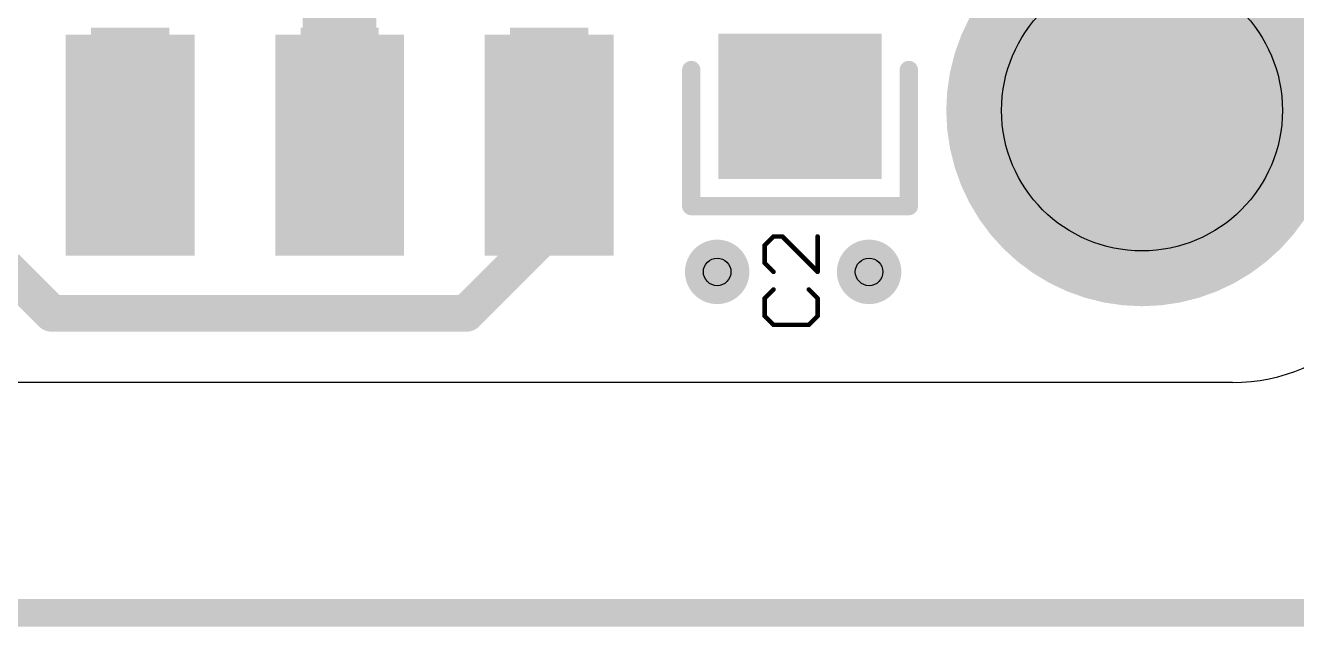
# Model space of a CAD drawing. Extents: x -17 to 51, y -3 to 114.
# Drawn here: x 29.68 to 43.71, y -2.69 to 3.94 of the extents above; entities that cross this region are included whole.
import ezdxf

# ---------------------------------------------------------------- set-up
doc = ezdxf.new("R2010")
doc.units = 0
for name, color, linetype in [('1', 22, 'CONTINUOUS'), ('16', 175, 'CONTINUOUS'), ('18', 82, 'CONTINUOUS'), ('20', 7, 'CONTINUOUS'), ('21', 253, 'CONTINUOUS'), ('25', 253, 'CONTINUOUS'), ('29', 253, 'CONTINUOUS'), ('30', 253, 'CONTINUOUS'), ('31', 253, 'CONTINUOUS'), ('44', 253, 'CONTINUOUS'), ('51', 253, 'CONTINUOUS')]:
    doc.layers.add(name, color=color, linetype=linetype)

# ---------------------------------------------------------------- blocks, each defined once
blk = doc.blocks.new('RECT')
blk.add_solid([(-0.5, -0.5), (0.5, -0.5), (-0.5, 0.5), (0.5, 0.5)])
blk = doc.blocks.new('ROUNDV')
at = {"const_width": 0.5}
blk.add_lwpolyline([(0, -0.25, 1), (0, 0.25, 1), (0, -0.25)], format="xyb", dxfattribs=at)

msp = doc.modelspace()

# ---------------------------------------------------------------- linework, layer by layer
at = {"layer": '1'}
for points, const_width in [([(33.147, 8.814), (33.147, 2.6162)], 0.8128), ([(35.306, 2.4638), (35.4584, 2.6162)], 0.4064), ([(35.306, 1.524), (35.306, 2.4638)], 0.4064), ([(34.544, 0.762), (35.306, 1.524)], 0.4064), ([(29.464, 1.27), (29.972, 0.762)], 0.4064), ([(29.972, 0.762), (34.544, 0.762)], 0.4064), ([(48.26, -2.54), (-2.54, -2.54)], 0.3048)]:
    msp.add_lwpolyline(points, dxfattribs=dict(at, const_width=const_width))
for points, const_width in [([(32.9438, 2.6162, 1), (33.3502, 2.6162)], 0.4064), ([(35.5302, 2.5444, 1), (35.3866, 2.688)], 0.2032), ([(35.4076, 2.4638, 1), (35.2044, 2.4638)], 0.2032), ([(35.2342, 2.5356, 1), (35.3778, 2.392)], 0.2032), ([(35.3778, 1.4522, 1), (35.2342, 1.5958)], 0.2032), ([(35.2044, 1.524, 1), (35.4076, 1.524)], 0.2032), ([(29.972, 0.8636, 1), (29.972, 0.6604)], 0.2032), ([(29.9002, 0.6902, 1), (30.0438, 0.8338)], 0.2032), ([(34.4722, 0.8338, 1), (34.6158, 0.6902)], 0.2032), ([(34.544, 0.6604, 1), (34.544, 0.8636)], 0.2032)]:
    msp.add_lwpolyline(points, format="xyb", dxfattribs=dict(at, const_width=const_width))
at = {"layer": '16', "const_width": 0.3048}
msp.add_lwpolyline([(50.8, -2.54), (-10.16, -2.54)], dxfattribs=at)
at = {"layer": '20'}
msp.add_line((43, 0), (2, 0), dxfattribs=at)
msp.add_arc((43, 2), 2, 270, 0, dxfattribs=at)
at = {"layer": '21', "const_width": 0.2032}
for points in [[(37.027, 1.945), (37.027, 3.445)], [(39.427, 3.445), (39.427, 1.945)], [(39.427, 1.945), (37.027, 1.945)]]:
    msp.add_lwpolyline(points, dxfattribs=at)
at = {"layer": '21', "const_width": 0.1016}
for points in [[(37.0778, 3.445, 1), (36.9762, 3.445)], [(39.4778, 3.445, 1), (39.3762, 3.445)], [(37.027, 1.9958, 1), (37.027, 1.8942)], [(36.9762, 1.945, 1), (37.0778, 1.945)], [(39.3762, 1.945, 1), (39.4778, 1.945)], [(39.427, 1.8942, 1), (39.427, 1.9958)]]:
    msp.add_lwpolyline(points, format="xyb", dxfattribs=at)
at = {"layer": '25', "const_width": 0.0508}
for points in [[(37.9336, 1.6095), (37.8361, 1.512)], [(38.031, 1.6095), (37.9336, 1.6095)], [(38.4208, 1.2197), (38.031, 1.6095)], [(38.4208, 1.6095), (38.4208, 1.2197)], [(37.8361, 1.512), (37.8361, 1.3171)], [(37.8361, 1.3171), (37.9336, 1.2197)], [(37.9336, 1.0248), (37.8361, 0.9273)], [(38.4208, 0.9273), (38.3234, 1.0248)], [(37.8361, 0.9273), (37.8361, 0.7324)], [(38.4208, 0.7324), (38.4208, 0.9273)], [(37.8361, 0.7324), (37.9336, 0.635)], [(38.3234, 0.635), (38.4208, 0.7324)], [(37.9336, 0.635), (38.3234, 0.635)]]:
    msp.add_lwpolyline(points, dxfattribs=at)
at = {"layer": '25', "const_width": 0.0254}
for points in [[(37.9336, 1.6222, 1), (37.9336, 1.5968)], [(37.9425, 1.6005, 1), (37.9246, 1.6185)], [(38.04, 1.6185, 1), (38.022, 1.6005)], [(38.031, 1.5968, 1), (38.031, 1.6222)], [(38.4335, 1.6095, 1), (38.4081, 1.6095)], [(37.8488, 1.512, 1), (37.8234, 1.512)], [(37.8271, 1.521, 1), (37.8451, 1.5031)], [(37.8451, 1.3261, 1), (37.8271, 1.3082)], [(37.8234, 1.3171, 1), (37.8488, 1.3171)], [(37.9246, 1.2107, 1), (37.9425, 1.2287)], [(38.4081, 1.2197, 1), (38.4335, 1.2197)], [(38.4118, 1.2107, 1), (38.4298, 1.2287)], [(37.9425, 1.0158, 1), (37.9246, 1.0338)], [(38.3323, 1.0338, 1), (38.3144, 1.0158)], [(37.8488, 0.9273, 1), (37.8234, 0.9273)], [(37.8271, 0.9363, 1), (37.8451, 0.9184)], [(38.4335, 0.9273, 1), (38.4081, 0.9273)], [(38.4118, 0.9184, 1), (38.4298, 0.9363)], [(37.8451, 0.7414, 1), (37.8271, 0.7235)], [(37.8234, 0.7324, 1), (37.8488, 0.7324)], [(38.4081, 0.7324, 1), (38.4335, 0.7324)], [(38.4298, 0.7235, 1), (38.4118, 0.7414)], [(37.9336, 0.6477, 1), (37.9336, 0.6223)], [(37.9246, 0.626, 1), (37.9425, 0.644)], [(38.3144, 0.644, 1), (38.3323, 0.626)], [(38.3234, 0.6223, 1), (38.3234, 0.6477)]]:
    msp.add_lwpolyline(points, format="xyb", dxfattribs=at)
at = {"layer": '44'}
for centre, radius in [((42, 3), 1.55), ((37.3126, 1.2192), 0.1524), ((38.989, 1.2192), 0.1524)]:
    msp.add_circle(centre, radius, dxfattribs=at)

# ---------------------------------------------------------------- block references
at = {"layer": '1', "xscale": 1.2192, "yscale": 2.2352}
for p in [(30.8356, 2.6162), (33.147, 2.6162), (35.4584, 2.6162)]:
    msp.add_blockref('RECT', p, dxfattribs=at)
at = {"layer": '1', "xscale": 1.6, "yscale": 1.4, "rotation": 180}
msp.add_blockref('RECT', (38.227, 3.045), dxfattribs=at)
at = {"layer": '18'}
for p, xscale, yscale in [((42, 3), 4.116, 4.116), ((42, 3), 4.116, 4.116), ((37.3126, 1.2192), 0.7112, 0.7112), ((37.3126, 1.2192), 0.7112, 0.7112), ((38.989, 1.2192), 0.7112, 0.7112), ((38.989, 1.2192), 0.7112, 0.7112)]:
    msp.add_blockref('ROUNDV', p, dxfattribs=dict(at, xscale=xscale, yscale=yscale))
at = {"layer": '29'}
for name, p, xscale, yscale in [('ROUNDV', (42, 3), 4.3192, 4.3192), ('RECT', (30.8356, 2.6162), 1.4224, 2.4384), ('RECT', (33.147, 2.6162), 1.4224, 2.4384), ('RECT', (35.4584, 2.6162), 1.4224, 2.4384)]:
    msp.add_blockref(name, p, dxfattribs=dict(at, xscale=xscale, yscale=yscale))
at = {"layer": '29', "xscale": 1.8032, "yscale": 1.6032, "rotation": 180}
msp.add_blockref('RECT', (38.227, 3.045), dxfattribs=at)
at = {"layer": '30', "xscale": 4.3192, "yscale": 4.3192}
msp.add_blockref('ROUNDV', (42, 3), dxfattribs=at)
at = {"layer": '31', "xscale": 1.2192, "yscale": 2.2352}
for p in [(30.8356, 2.6162), (33.147, 2.6162), (35.4584, 2.6162)]:
    msp.add_blockref('RECT', p, dxfattribs=at)
at = {"layer": '31', "xscale": 1.6, "yscale": 1.4, "rotation": 180}
msp.add_blockref('RECT', (38.227, 3.045), dxfattribs=at)
at = {"layer": '51', "xscale": 0.8636, "yscale": 1.8542}
for p in [(30.8356, 2.9845), (30.8356, 2.9845), (33.147, 2.9845), (33.147, 2.9845), (35.4584, 2.9845), (35.4584, 2.9845)]:
    msp.add_blockref('RECT', p, dxfattribs=at)

doc.saveas('drawing.dxf')
